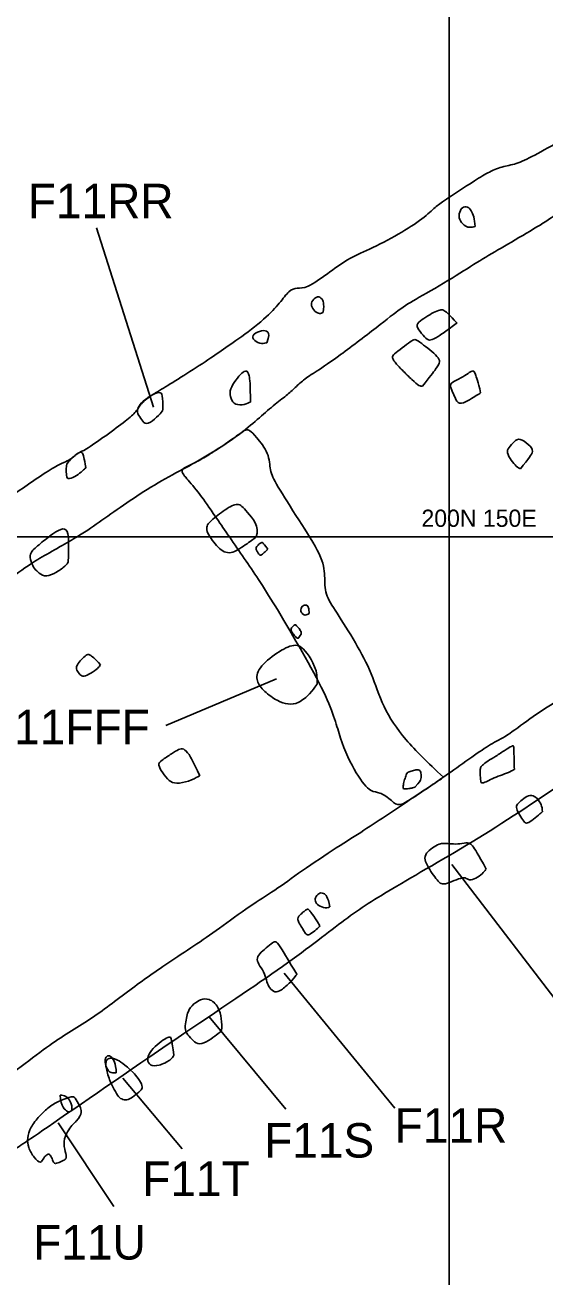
# Model space of a CAD drawing. Extents: x -150 to 419, y -40 to 798.
# Drawn here: x 137.68 to 152.78, y 178.51 to 214.86 of the extents above; entities that cross this region are included whole.
import ezdxf

# ---------------------------------------------------------------- set-up
doc = ezdxf.new("R2010")
doc.units = 0
for name, color, linetype in [('50 ft grid', 7, 'Continuous'), ('Builders Trench', 7, 'Continuous'), ('Feature Numbers', 7, 'Continuous'), ('House Numbers', 7, 'Continuous'), ('Posthole Features', 7, 'Continuous')]:
    doc.layers.add(name, color=color, linetype=linetype)

msp = doc.modelspace()

# ---------------------------------------------------------------- linework, layer by layer
at = {"layer": '50 ft grid'}
for p, q in [((150, 250), (150, 200)), ((100, 200), (150, 200)), ((150, 200), (200, 200)), ((150, 150), (150, 200))]:
    msp.add_line(p, q, dxfattribs=at)
at = {"layer": 'Builders Trench'}
for points in [[(129.048, 195.363), (128.405, 194.956), (127.614, 194.52), (127.642, 194.29), (127.815, 193.811), (128.137, 193.397), (128.259, 193.086), (128.262, 193.11), (128.514, 193.184), (129.253, 193.569), (130.143, 194.065), (130.891, 194.48), (132.318, 195.451), (132.904, 195.704), (133.491, 196.21), (134.351, 196.787), (134.816, 197.162), (135.074, 197.281), (135.854, 197.71), (136.562, 198.247), (137.291, 198.813), (137.855, 199.25), (139.223, 200), (139.81, 200.412), (140.528, 200.918), (141.327, 201.455), (142.184, 201.923), (142.92, 202.317), (143.747, 202.851), (144.315, 203.299), (144.791, 203.734), (145.216, 204.058), (145.469, 204.27), (145.722, 204.533), (146.066, 204.756), (146.662, 205.141), (147.998, 206.163), (148.61, 206.661), (149.126, 206.954), (150.279, 207.622), (150.977, 208.088), (151.665, 208.472), (152.616, 209.039), (153.172, 209.383), (153.405, 209.737), (153.712, 209.859), (154.39, 210.324), (155.24, 210.952), (155.402, 211.225), (155.503, 211.427), (155.908, 211.66), (156.312, 211.994), (156.929, 212.541), (157.739, 213.128), (157.648, 213.34), (157.415, 213.725), (157.223, 213.907), (157.091, 213.856), (156.778, 213.623), (156.221, 213.148), (155.847, 212.905), (155.432, 212.561), (155.078, 212.389), (154.876, 212.348), (154.319, 212.075), (153.156, 211.458), (152.344, 211.004), (151.888, 210.802), (151.484, 210.751), (151.069, 210.549), (150.664, 210.296), (149.815, 209.739), (149.622, 209.598), (149.265, 209.256), (148.557, 208.79), (147.637, 208.324), (147.04, 208.071), (146.473, 207.646), (145.846, 207.201), (145.583, 207.242), (145.35, 207.161), (145.093, 206.806), (144.689, 206.351), (143.826, 205.707), (143.34, 205.373), (142.662, 204.918), (141.924, 204.452), (141.469, 204.187), (141.045, 203.894), (140.927, 203.635), (140.639, 203.4), (140.039, 202.938), (139.367, 202.483), (139.283, 202.478), (139.088, 202.333), (138.969, 202.224), (138.765, 202.149), (138.411, 201.957), (137.713, 201.481), (137.227, 201.157), (136.936, 200.873), (136.793, 200.83), (136.472, 200.571), (136.417, 200.467), (136.131, 200.335), (135.585, 200), (135.221, 199.627), (134.845, 199.322), (133.991, 198.807), (133.602, 198.442), (133.242, 198.186), (131.929, 197.402), (130.214, 196.243), (129.048, 195.363), (129.048, 195.363), (129.048, 195.363)], [(165.604, 204.039), (164.613, 205.589), (163.59, 207.231), (163.033, 207.975), (162.545, 208.668), (162.395, 208.865), (162.203, 208.875), (161.919, 208.693), (161.606, 208.45), (161.353, 208.207), (161.282, 207.995), (161.403, 207.732), (161.616, 207.448), (161.97, 206.801), (162.415, 205.951), (162.779, 205.414), (162.961, 205.02), (163.204, 204.667), (163.437, 204.283), (163.902, 203.595), (164.023, 203.2), (164.084, 202.734), (163.983, 202.37), (163.384, 201.969), (162.696, 201.575), (161.998, 201.099), (160.713, 200.198), (160.005, 199.733), (159.449, 199.419), (158.67, 198.822), (158.286, 198.589), (158.083, 198.559), (157.739, 198.326), (156.925, 197.68), (156.186, 197.235), (155.488, 196.82), (154.821, 196.355), (153.961, 195.778), (153.273, 195.322), (152.413, 194.786), (151.722, 194.242), (151.267, 194.019), (150.791, 193.706), (150, 193.139), (149.567, 192.835), (148.94, 192.42), (148.238, 191.955), (147.53, 191.479), (146.781, 191.014), (145.689, 190.285), (144.92, 189.718), (144.242, 189.313), (143.288, 188.599), (142.6, 188.133), (141.832, 187.627), (141.215, 187.202), (140.668, 186.798), (140.051, 186.332), (139.515, 185.947), (138.865, 185.563), (138.268, 185.158), (137.321, 184.422), (136.638, 183.97), (136.174, 183.701), (135.607, 183.276), (134.97, 182.81), (134.515, 182.486), (134.181, 182.294), (133.908, 182.415), (133.675, 182.719), (133.199, 183.377), (132.88, 183.811), (132.365, 184.488), (131.88, 185.077), (131.36, 185.87), (130.972, 186.65), (130.799, 186.934), (130.452, 187.454), (130.261, 187.749), (130.07, 187.963), (129.897, 187.946), (129.721, 187.882), (129.346, 187.68), (128.947, 187.408), (128.762, 187.246), (128.779, 186.992), (129.016, 186.494), (129.28, 185.952), (129.314, 185.822), (129.453, 185.594), (129.704, 185.095), (130.033, 184.671), (130.432, 184.163), (130.669, 183.902), (130.958, 183.474), (131.323, 182.856), (131.519, 182.462), (132.492, 180.978), (132.67, 180.663), (133.243, 179.849), (133.446, 179.665), (133.694, 179.561), (133.972, 179.769), (134.457, 180.099), (135.012, 180.422), (135.246, 180.538), (135.552, 180.729), (135.778, 180.902), (135.957, 181.26), (136.088, 181.328), (136.484, 181.625), (136.83, 181.851), (137.333, 182.192), (137.61, 182.354), (142.337, 185.626), (145.392, 187.642), (147.054, 188.975), (148.2, 189.719), (151.051, 191.33), (153.696, 193.128), (155.953, 194.595), (156.733, 195.196), (158.746, 196.506), (159.769, 197.343), (160.76, 198.118), (161.739, 198.799), (162.96, 199.575), (164.416, 200.566), (165.314, 201.155), (165.702, 201.546), (166.151, 201.706), (166.711, 201.199), (167.311, 201.467), (167.331, 201.924), (167.432, 202.305), (167.291, 202.932), (166.817, 203.17), (166.39, 203.307), (165.763, 203.883), (165.604, 204.039), (165.604, 204.039), (165.604, 204.039)], [(149.835, 193.022), (149.372, 193.458), (148.681, 194.114), (148.062, 195.07), (147.761, 196.044), (147.301, 196.912), (146.699, 197.868), (146.38, 198.329), (146.398, 198.86), (146.327, 199.427), (145.637, 200.489), (144.946, 201.57), (144.787, 201.924), (144.787, 202.42), (144.38, 202.933), (144.203, 203.111), (144.096, 203.128), (143.937, 203.004), (143.53, 202.721), (143.052, 202.402), (142.698, 202.19), (142.344, 202.03), (142.184, 201.924), (142.379, 201.694), (142.822, 201.18), (143.21, 200.582), (144.132, 199.267), (144.875, 198.152), (146.61, 195.176), (146.787, 194.184), (147.318, 193.033), (147.761, 192.555), (147.956, 192.626), (148.363, 192.325), (148.523, 192.146), (149.024, 192.475), (149.649, 192.891), (149.835, 193.022), (149.835, 193.022), (149.835, 193.022)]]:
    msp.add_open_spline(points, degree=3, dxfattribs=at)
at = {"layer": 'Feature Numbers'}
for p, q in [((139.763, 208.975), (141.41, 203.771)), ((144.988, 195.878), (141.772, 194.526)), ((150.08, 190.487), (154.444, 184.792)), ((145.209, 187.329), (148.42, 183.412)), ((143.034, 186.064), (145.259, 183.382)), ((140.527, 184.284), (142.245, 182.235)), ((138.647, 182.987), (140.266, 180.558))]:
    msp.add_line(p, q, dxfattribs=at)
at = {"layer": 'House Numbers'}
msp.add_circle((144.917, 195.54), 24.081, dxfattribs=at)
at = {"layer": 'Posthole Features'}
for points in [[(150.753, 209.013), (150.749, 209.233), (150.631, 209.532), (150.505, 209.6), (150.335, 209.559), (150.268, 209.311), (150.339, 209.128), (150.536, 208.962), (150.753, 209.013), (150.753, 209.013), (150.753, 209.013)], [(146.344, 206.526), (146.375, 206.787), (146.317, 206.927), (146.178, 207.005), (146.019, 206.872), (145.978, 206.713), (146.1, 206.54), (146.246, 206.465), (146.344, 206.526), (146.344, 206.526), (146.344, 206.526)], [(150.228, 206.214), (150, 206.455), (149.902, 206.547), (149.797, 206.614), (149.661, 206.57), (149.437, 206.458), (149.207, 206.309), (149.02, 206.17), (149.145, 205.963), (149.342, 205.749), (149.451, 205.691), (149.654, 205.797), (150, 206.041), (150.19, 206.183), (150.228, 206.214), (150.228, 206.214), (150.228, 206.214)], [(144.708, 205.64), (144.782, 205.823), (144.758, 205.976), (144.559, 206.009), (144.299, 205.892), (144.282, 205.737), (144.501, 205.594), (144.708, 205.64), (144.708, 205.64), (144.708, 205.64)], [(149.223, 204.381), (149.444, 204.646), (149.637, 204.911), (149.753, 205.094), (149.668, 205.233), (149.444, 205.43), (149.19, 205.627), (149.02, 205.749), (148.935, 205.715), (148.715, 205.545), (148.43, 205.335), (148.325, 205.243), (148.406, 205.081), (148.626, 204.853), (148.939, 204.548), (149.145, 204.364), (149.223, 204.381), (149.223, 204.381), (149.223, 204.381)], [(144.229, 203.916), (144.226, 204.425), (144.198, 204.738), (144.12, 204.839), (143.988, 204.778), (143.805, 204.561), (143.628, 204.283), (143.642, 204.079), (143.72, 203.855), (143.995, 203.814), (144.229, 203.916), (144.229, 203.916), (144.229, 203.916)], [(150.916, 204.182), (150.835, 204.511), (150.75, 204.779), (150.706, 204.827), (150.631, 204.81), (150.475, 204.691), (150.204, 204.542), (150, 204.453), (150.072, 204.26), (150.173, 204.05), (150.272, 203.822), (150.55, 203.955), (150.75, 204.077), (150.916, 204.182), (150.916, 204.182), (150.916, 204.182)], [(141.673, 203.655), (141.693, 203.72), (141.686, 204.09), (141.629, 204.219), (141.419, 204.158), (141.086, 203.934), (140.95, 203.757), (140.937, 203.577), (141.086, 203.391), (141.184, 203.241), (141.456, 203.411), (141.673, 203.655), (141.673, 203.655), (141.673, 203.655)], [(152.071, 201.975), (152.314, 202.289), (152.492, 202.497), (152.314, 202.687), (152.041, 202.883), (151.887, 202.776), (151.726, 202.586), (151.661, 202.456), (151.803, 202.218), (151.958, 202.034), (152.071, 201.975), (152.071, 201.975), (152.071, 201.975)], [(139.451, 202.014), (139.4, 202.288), (139.362, 202.485), (139.237, 202.458), (139.033, 202.278), (138.901, 202.146), (138.874, 202.003), (138.884, 201.837), (138.891, 201.647), (139.142, 201.752), (139.315, 201.878), (139.451, 202.014), (139.451, 202.014), (139.451, 202.014)], [(144.395, 200), (144.504, 200.304), (144.067, 200.795), (143.886, 201.013), (143.504, 200.813), (143.049, 200.449), (142.886, 200.249), (143.195, 199.776), (143.558, 199.449), (143.977, 199.685), (144.395, 200), (144.395, 200), (144.395, 200)], [(138.94, 199.266), (138.958, 199.789), (138.946, 200.157), (138.809, 200.276), (138.512, 200.122), (138.115, 199.795), (137.818, 199.546), (137.83, 199.356), (137.931, 199.1), (138.049, 198.993), (138.227, 198.827), (138.524, 198.922), (138.827, 199.124), (138.94, 199.266), (138.94, 199.266), (138.94, 199.266)], [(144.732, 199.642), (144.641, 199.765), (144.59, 199.827), (144.559, 199.852), (144.482, 199.794), (144.379, 199.69), (144.4, 199.618), (144.446, 199.543), (144.492, 199.478), (144.516, 199.454), (144.634, 199.541), (144.732, 199.642), (144.732, 199.642), (144.732, 199.642)], [(145.938, 197.778), (145.932, 198.01), (145.811, 198.044), (145.695, 197.969), (145.678, 197.801), (145.828, 197.703), (145.938, 197.778), (145.938, 197.778), (145.938, 197.778)], [(145.637, 197.081), (145.705, 197.16), (145.719, 197.237), (145.642, 197.338), (145.565, 197.43), (145.524, 197.466), (145.469, 197.413), (145.416, 197.355), (145.399, 197.307), (145.44, 197.228), (145.512, 197.124), (145.599, 197.038), (145.637, 197.081), (145.637, 197.081), (145.637, 197.081)], [(146.163, 195.723), (146.215, 196.077), (145.831, 196.763), (145.519, 196.919), (145.01, 196.659), (144.428, 196.181), (144.387, 195.806), (144.615, 195.515), (145.021, 195.224), (145.322, 195.131), (145.623, 195.152), (145.976, 195.453), (146.163, 195.723), (146.163, 195.723), (146.163, 195.723)], [(139.876, 196.286), (139.699, 196.48), (139.547, 196.602), (139.467, 196.585), (139.32, 196.442), (139.185, 196.278), (139.164, 196.172), (139.248, 196.033), (139.349, 195.928), (139.522, 196), (139.775, 196.147), (139.876, 196.286), (139.876, 196.286), (139.876, 196.286)], [(142.757, 193.063), (142.561, 193.478), (142.442, 193.71), (142.288, 193.864), (142.151, 193.841), (141.961, 193.716), (141.623, 193.502), (141.534, 193.389), (141.67, 193.158), (141.872, 192.902), (142.056, 192.825), (142.442, 192.896), (142.757, 193.063), (142.757, 193.063), (142.757, 193.063)], [(151.894, 193.247), (151.89, 193.475), (151.881, 193.774), (151.877, 193.946), (151.835, 193.934), (151.641, 193.829), (151.351, 193.622), (151.111, 193.492), (150.951, 193.357), (150.909, 193.306), (150.896, 193.197), (150.9, 193.1), (150.913, 192.948), (150.926, 192.83), (151.073, 192.885), (151.233, 192.974), (151.49, 193.075), (151.734, 193.163), (151.894, 193.247), (151.894, 193.247), (151.894, 193.247)], [(149.015, 192.739), (149.13, 192.878), (149.2, 192.965), (149.188, 193.156), (149.142, 193.248), (149.003, 193.237), (148.864, 193.185), (148.76, 193.15), (148.737, 193.029), (148.679, 192.878), (148.662, 192.722), (148.668, 192.67), (148.841, 192.693), (148.945, 192.711), (149.015, 192.739), (149.015, 192.739), (149.015, 192.739)], [(152.709, 192.02), (152.709, 192.18), (152.583, 192.403), (152.397, 192.529), (152.204, 192.445), (152.04, 192.294), (151.926, 192.188), (151.989, 192.024), (152.12, 191.813), (152.212, 191.666), (152.343, 191.708), (152.562, 191.898), (152.709, 192.02), (152.709, 192.02), (152.709, 192.02)], [(151.077, 190.356), (150.841, 190.786), (150.66, 191.102), (150.504, 191.127), (150.247, 191.072), (150, 191.093), (149.839, 191.102), (149.725, 191.098), (149.511, 190.975), (149.321, 190.82), (149.275, 190.63), (149.401, 190.403), (149.544, 190.163), (149.692, 189.994), (149.784, 189.897), (150, 189.956), (150.289, 190.083), (150.475, 190.12), (150.58, 190.015), (150.778, 190.083), (150.972, 190.217), (151.077, 190.356), (151.077, 190.356), (151.077, 190.356)], [(146.532, 189.263), (146.486, 189.547), (146.341, 189.685), (146.208, 189.651), (146.104, 189.524), (146.11, 189.391), (146.243, 189.263), (146.468, 189.211), (146.532, 189.263), (146.532, 189.263), (146.532, 189.263)], [(146.249, 188.708), (146.035, 189.049), (145.937, 189.165), (145.896, 189.206), (145.809, 189.148), (145.723, 189.072), (145.624, 188.98), (145.601, 188.911), (145.624, 188.818), (145.734, 188.645), (145.798, 188.535), (145.861, 188.436), (145.96, 188.454), (146.162, 188.604), (146.249, 188.708), (146.249, 188.708), (146.249, 188.708)], [(145.578, 187.302), (145.329, 187.712), (145.121, 188.071), (144.976, 188.273), (144.884, 188.233), (144.687, 188.065), (144.485, 187.897), (144.393, 187.73), (144.497, 187.55), (144.658, 187.307), (144.705, 187.07), (144.78, 186.908), (144.93, 186.758), (145.109, 186.816), (145.411, 187.082), (145.578, 187.302), (145.578, 187.302), (145.578, 187.302)], [(143.384, 185.642), (143.424, 185.895), (143.32, 186.415), (143.014, 186.595), (142.794, 186.589), (142.505, 186.392), (142.39, 186.161), (142.372, 185.982), (142.303, 185.745), (142.401, 185.536), (142.569, 185.374), (142.731, 185.236), (143.025, 185.369), (143.262, 185.56), (143.384, 185.642), (143.384, 185.642), (143.384, 185.642)], [(142.008, 184.956), (141.977, 185.181), (141.932, 185.423), (141.905, 185.499), (141.756, 185.441), (141.514, 185.26), (141.295, 185.031), (141.219, 184.818), (141.304, 184.644), (141.556, 184.63), (141.936, 184.812), (142.008, 184.956), (142.008, 184.956), (142.008, 184.956)], [(140.334, 184.438), (140.32, 184.73), (140.191, 184.923), (140.076, 184.95), (139.998, 184.845), (140.018, 184.652), (140.123, 184.428), (140.334, 184.438), (140.334, 184.438), (140.334, 184.438)], [(140.826, 184.445), (140.568, 184.685), (140.303, 184.882), (140.044, 184.86), (140.013, 184.672), (140.11, 184.275), (140.286, 183.935), (140.388, 183.725), (140.527, 183.661), (140.673, 183.64), (140.846, 183.759), (141.046, 183.929), (141.111, 184.02), (141.026, 184.21), (140.826, 184.445), (140.826, 184.445), (140.826, 184.445)], [(139.173, 183.032), (139.363, 183.246), (139.28, 183.483), (139.113, 183.739), (139.078, 183.762), (138.686, 183.638), (138.383, 183.459), (138.098, 183.186), (137.837, 182.86), (137.748, 182.539), (137.76, 182.278), (137.95, 181.963), (138.152, 181.785), (138.223, 181.987), (138.318, 182.058), (138.395, 182.099), (138.478, 181.939), (138.514, 181.832), (138.549, 181.785), (138.721, 181.856), (138.858, 181.927), (138.894, 181.957), (138.858, 182.135), (138.781, 182.45), (138.923, 182.753), (139.042, 182.919), (139.173, 183.032), (139.173, 183.032), (139.173, 183.032)], [(138.7, 183.79), (138.73, 183.451), (138.956, 183.255), (139.068, 183.356), (139.021, 183.6), (138.872, 183.784), (138.7, 183.79), (138.7, 183.79), (138.7, 183.79)]]:
    msp.add_open_spline(points, degree=3, dxfattribs=at)

# ---------------------------------------------------------------- texts
at = {"layer": '50 ft grid'}
msp.add_text('200N 150E', height=0.5, dxfattribs=at).set_placement((149.197, 200.293))
at = {"layer": 'Feature Numbers'}
for s, p in [('F11RR', (137.763, 209.255)), ('F11FFF', (136.55, 193.981)), ('F11R', (148.42, 182.412)), ('F11S', (144.627, 181.978)), ('F11T', (141.087, 180.865)), ('F11U', (137.92, 179.017))]:
    msp.add_text(s, height=1, dxfattribs=at).set_placement(p)

doc.saveas('drawing.dxf')
